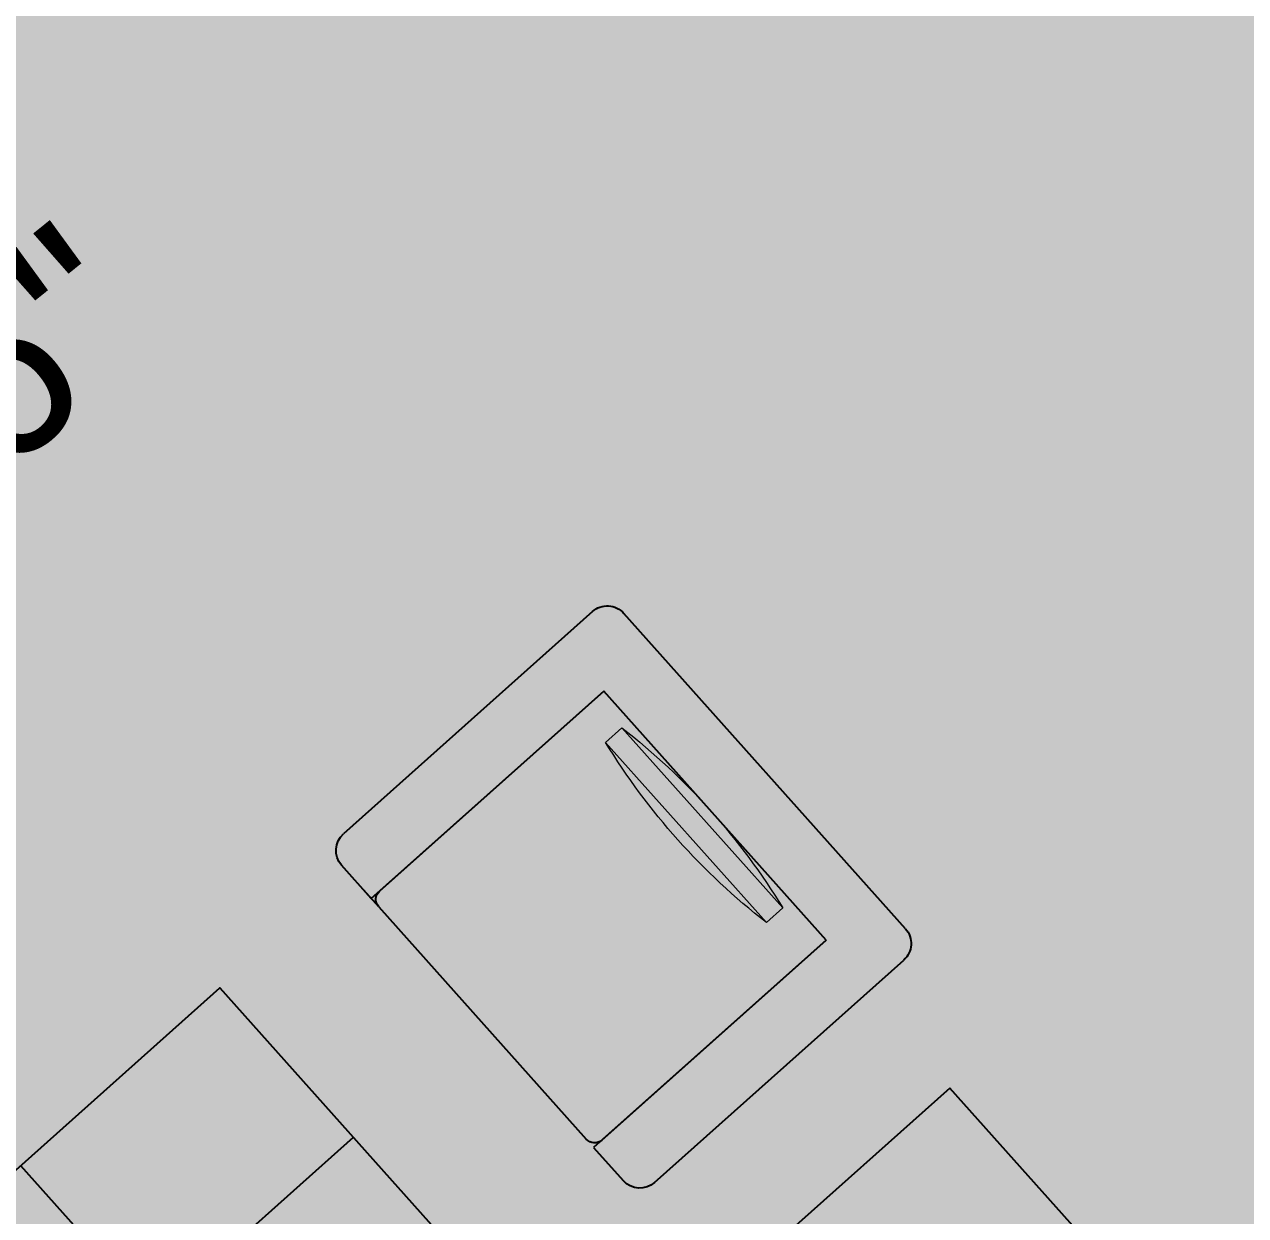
# Model space of a CAD drawing. Header units: inches. Extents: x -13956017 to 293115509, y -946740 to -305538.
# Drawn here: x 1218357.1 to 1218443.2, y -916125 to -916041 of the extents above; entities that cross this region are included whole.
import ezdxf

# ---------------------------------------------------------------- set-up
doc = ezdxf.new("R2010")
doc.units = ezdxf.units.IN
doc.header["$LTSCALE"] = 6
for name, color, linetype, lineweight in [('fixtures', 135, 'Continuous', 13), ('W', 250, 'Continuous', 5), ('wall', 7, 'Continuous', 30)]:
    doc.layers.add(name, color=color, linetype=linetype, lineweight=lineweight)
doc.layers.add('FURNITURE', color=7, linetype='Continuous')
doc.layers.add('WAL', color=7, linetype='Continuous')
doc.styles.add('ARI', font='arial.ttf')

# ---------------------------------------------------------------- blocks, each defined once
blk = doc.blocks.new('RGEWTW')
at = {"ltscale": 5, "true_color": 0xffffff}
h = blk.add_hatch(color=7, dxfattribs=at)
h.dxf.hatch_style = 1
h.paths.add_polyline_path([(390898.76, -4415.22), (390898.76, -4366.91), (390935, -4366.91), (390935, -4415.22)])
at = {"layer": 'FURNITURE'}
for p, q in [((390916.88, -4415.22), (390916.88, -4366.91)), ((390898.76, -4391.07), (390935, -4391.07))]:
    blk.add_line(p, q, dxfattribs=at)
blk.add_lwpolyline([(390898.76, -4415.22), (390898.76, -4366.91), (390935, -4366.91), (390935, -4415.22)], close=True, dxfattribs=at)
blk = doc.blocks.new('A$C4D432D71-flat-5')
at = {"layer": 'FURNITURE', "lineweight": 9}
for p, q in [((-424.2, 49.2), (118.4, 49.2)), ((-424.2, 0), (-424.2, 49.2)), ((118.4, 49.2), (118.4, 0)), ((-424.2, 0), (118.4, 0))]:
    blk.add_line(p, q, dxfattribs=at)
for centre, start, end in [((-152.9, -1434.5), 79.6382, 100.3618), ((-152.9, 1483.7), 259.6382, 280.3618)]:
    blk.add_arc(centre, 1508.3, start, end, dxfattribs=at)
blk = doc.blocks.new('ssdsds')
at = {"ltscale": 5, "true_color": 0xffffff}
h = blk.add_hatch(color=7, dxfattribs=at)
h.dxf.hatch_style = 1
edge = h.paths.add_edge_path(flags=16)
edge.add_line((44058.587, -11078.607), (44078.248, -11078.606))
edge = h.paths.add_edge_path(flags=16)
edge.add_line((44058.587, -11076.824), (44078.248, -11076.824))
edge = h.paths.add_edge_path(flags=16)
edge.add_line((44058.587, -11078.607), (44058.587, -11076.824))
edge = h.paths.add_edge_path(flags=16)
edge.add_arc((44068.418, -11024.843), 54.655, 259.63838, 280.36206)
edge = h.paths.add_edge_path(flags=16)
edge.add_arc((44068.418, -11130.588), 54.655, 79.63838, 100.36206)
edge = h.paths.add_edge_path(flags=16)
edge.add_line((44078.248, -11076.824), (44078.248, -11078.606))
h.paths.add_polyline_path([(44055.362, -11055.038), (44055.362, -11079.498)], flags=16)
edge = h.paths.add_edge_path(flags=17)
edge.add_arc((44056.268, -11055.038), 0.906, 90.00016, 180.00016)
edge.add_line((44055.362, -11055.038), (44055.362, -11079.498))
edge.add_line((44055.362, -11079.498), (44082.539, -11079.498))
edge.add_line((44082.539, -11079.498), (44082.539, -11055.038))
edge.add_arc((44081.633, -11055.038), 0.906, 0.00016, 90.00016)
edge.add_line((44081.633, -11054.132), (44056.268, -11054.132))
edge = h.paths.add_edge_path()
edge.add_arc((44086.163, -11083.121), 1.812, 270.0003, 360.0003)
edge.add_arc((44051.738, -11055.944), 1.812, 90.0003, 180.0003)
edge.add_line((44055.362, -11054.132), (44051.738, -11054.132))
edge.add_line((44087.975, -11055.944), (44087.975, -11083.121))
edge.add_arc((44086.163, -11055.944), 1.812, 0.00016, 90.00016)
edge.add_line((44082.539, -11054.132), (44086.163, -11054.132))
edge.add_line((44082.539, -11079.498), (44082.539, -11054.132))
edge.add_line((44055.362, -11054.132), (44055.362, -11079.498))
edge.add_line((44049.927, -11083.122), (44049.927, -11055.944))
edge.add_arc((44051.738, -11083.121), 1.812, 180.00016, 270.00016)
edge.add_line((44086.163, -11084.933), (44051.739, -11084.933))
edge.add_line((44056.268, -11054.132), (44054.456, -11054.132))
edge.add_arc((44056.268, -11055.038), 0.906, 90.00016, 180.00016)
edge.add_line((44055.362, -11057.308), (44055.362, -11055.038))
h = blk.add_hatch(color=7, dxfattribs=at)
h.dxf.hatch_style = 1
h.paths.add_polyline_path([(44082.539, -11079.498), (44055.362, -11079.498), (44055.362, -11054.132), (44051.738, -11054.132, 0.414213), (44049.927, -11055.944), (44049.927, -11083.121, 0.414215), (44051.738, -11084.933), (44086.163, -11084.933, 0.414213), (44087.975, -11083.121), (44087.975, -11055.944, 0.414214), (44086.163, -11054.132), (44082.539, -11054.132)])
h = blk.add_hatch(color=7, dxfattribs=at)
h.dxf.hatch_style = 1
edge = h.paths.add_edge_path(flags=0)
edge.add_line((44058.587, -11078.607), (44078.248, -11078.606))
edge = h.paths.add_edge_path(flags=0)
edge.add_line((44058.587, -11076.824), (44078.248, -11076.824))
edge = h.paths.add_edge_path(flags=0)
edge.add_line((44058.587, -11078.607), (44058.587, -11076.824))
edge = h.paths.add_edge_path(flags=0)
edge.add_arc((44068.418, -11024.843), 54.655, 259.63838, 280.36206)
edge = h.paths.add_edge_path(flags=0)
edge.add_arc((44068.418, -11130.588), 54.655, 79.63838, 100.36206)
edge = h.paths.add_edge_path(flags=0)
edge.add_line((44078.248, -11076.824), (44078.248, -11078.606))
edge = h.paths.add_edge_path(flags=17)
edge.add_line((44055.362, -11055.038), (44055.362, -11079.498))
edge.add_line((44055.362, -11079.498), (44082.539, -11079.498))
edge.add_line((44082.539, -11079.498), (44082.539, -11055.038))
edge.add_arc((44081.633, -11055.038), 0.906, 0.00016, 90.00016)
edge.add_line((44081.633, -11054.132), (44056.268, -11054.132))
edge.add_arc((44056.268, -11055.038), 0.906, 90.00016, 180.00016)
h.paths.add_polyline_path([(44055.362, -11055.038), (44055.362, -11079.498)], flags=0)
edge = h.paths.add_edge_path(flags=17)
edge.add_arc((44056.268, -11055.038), 0.906, 90.00016, 180.00016)
edge.add_line((44055.362, -11055.038), (44055.362, -11079.498))
edge.add_line((44055.362, -11079.498), (44082.539, -11079.498))
edge.add_line((44082.539, -11079.498), (44082.539, -11055.038))
edge.add_arc((44081.633, -11055.038), 0.906, 0.00016, 90.00016)
edge.add_line((44081.633, -11054.132), (44056.268, -11054.132))
h = blk.add_hatch(color=7, dxfattribs=at)
h.dxf.hatch_style = 1
h.paths.add_polyline_path([(44117.402, -11078.986), (44098.245, -11078.986), (44098.245, -11059.829), (44117.402, -11059.829)])
at = {"layer": 'W', "lineweight": 40}
h = blk.add_hatch(dxfattribs=at)
h.set_pattern_fill('ANGLE', color=256)
h.set_pattern_definition([(0, (-69.5454, 32.544), (0, 6.985), [5.08, -1.905]), (90, (-69.5454, 32.544), (-6.985, 4e-16), [5.08, -1.905])])
edge = h.paths.add_edge_path(flags=0)
edge.add_line((44058.587, -11078.607), (44078.248, -11078.606))
edge = h.paths.add_edge_path(flags=0)
edge.add_line((44058.587, -11076.824), (44078.248, -11076.824))
edge = h.paths.add_edge_path(flags=0)
edge.add_line((44058.587, -11078.607), (44058.587, -11076.824))
edge = h.paths.add_edge_path(flags=0)
edge.add_arc((44068.418, -11024.843), 54.655, 259.63838, 280.36206)
edge = h.paths.add_edge_path(flags=0)
edge.add_arc((44068.418, -11130.588), 54.655, 79.63838, 100.36206)
edge = h.paths.add_edge_path(flags=0)
edge.add_line((44078.248, -11076.824), (44078.248, -11078.606))
edge = h.paths.add_edge_path(flags=17)
edge.add_line((44055.362, -11055.038), (44055.362, -11079.498))
edge.add_line((44055.362, -11079.498), (44082.539, -11079.498))
edge.add_line((44082.539, -11079.498), (44082.539, -11055.038))
edge.add_arc((44081.633, -11055.038), 0.906, 0.00016, 90.00016)
edge.add_line((44081.633, -11054.132), (44056.268, -11054.132))
edge.add_arc((44056.268, -11055.038), 0.906, 90.00016, 180.00016)
h.paths.add_polyline_path([(44055.362, -11055.038), (44055.362, -11079.498)], flags=0)
edge = h.paths.add_edge_path(flags=17)
edge.add_arc((44056.268, -11055.038), 0.906, 90.00016, 180.00016)
edge.add_line((44055.362, -11055.038), (44055.362, -11079.498))
edge.add_line((44055.362, -11079.498), (44082.539, -11079.498))
edge.add_line((44082.539, -11079.498), (44082.539, -11055.038))
edge.add_arc((44081.633, -11055.038), 0.906, 0.00016, 90.00016)
edge.add_line((44081.633, -11054.132), (44056.268, -11054.132))
at = {"layer": 'FURNITURE'}
for p, q in [((44055.362, -11054.132, -10.435), (44051.738, -11054.132, -10.435)), ((44056.268, -11054.132, -10.435), (44054.456, -11054.132, -10.435)), ((44055.362, -11054.132, -10.435), (44055.362, -11079.498, -10.435)), ((44056.268, -11054.132, -10.435), (44081.633, -11054.132, -10.435)), ((44082.539, -11079.498, -10.435), (44082.539, -11054.132, -10.435)), ((44082.539, -11054.132, -10.435), (44086.163, -11054.132, -10.435)), ((44055.362, -11057.308, -10.435), (44055.362, -11055.038, -10.435)), ((44055.362, -11079.498, -10.435), (44055.362, -11055.038, -10.435)), ((44055.362, -11055.038, -10.435), (44055.362, -11079.498, -10.435)), ((44082.539, -11055.038, -10.435), (44082.539, -11079.498, -10.435)), ((44049.927, -11083.122, -10.435), (44049.927, -11055.944, -10.435)), ((44087.975, -11055.944, -10.435), (44087.975, -11083.121, -10.435)), ((44082.539, -11079.498, -10.435), (44055.362, -11079.498, -10.435)), ((44086.163, -11084.933, -10.435), (44051.739, -11084.933, -10.435))]:
    blk.add_line(p, q, dxfattribs=at)
at = {"layer": 'FURNITURE', "elevation": -10.435}
blk.add_lwpolyline([(44098.245, -11078.986), (44098.245, -11059.829), (44117.402, -11059.829), (44117.402, -11078.986)], close=True, dxfattribs=at)
at = {"layer": 'FURNITURE'}
for centre, radius, start, end in [((44051.738, -11055.944, -10.435), 1.812, 90.0003, 180.0003), ((44056.268, -11055.038, -10.435), 0.906, 90.00016, 180.00016), ((44056.268, -11055.038, -10.435), 0.906, 90.00016, 180.00016), ((44081.633, -11055.038, -10.435), 0.906, 0.00016, 90.00016), ((44086.163, -11055.944, -10.435), 1.812, 0.00016, 90.00016), ((44051.738, -11083.121, -10.435), 1.812, 180.00016, 270.00016), ((44086.163, -11083.121, -10.435), 1.812, 270.0003, 0.0003)]:
    blk.add_arc(centre, radius, start, end, dxfattribs=at)
at = {"xscale": 0.03623647500000001, "yscale": 0.03623647500000001, "zscale": 0.03623647500000001, "rotation": 0.0002285764902154599}
blk.add_blockref('A$C4D432D71-flat-5', (44073.958, -11078.606, -10.435), dxfattribs=at)
at = {"layer": 'W', "xscale": -0.9, "yscale": 0.9, "zscale": 0.9, "rotation": 0.0002285764902154596}
blk.add_blockref('RGEWTW', (395894.079, -7064.985, -10.435), dxfattribs=at)

msp = doc.modelspace()

# ---------------------------------------------------------------- hatches: boundary and pattern name
at = {"layer": 'WAL', "lineweight": 9, "ltscale": 100, "true_color": 0x9c859f}
h = msp.add_hatch(color=252, dxfattribs=at)
h.dxf.hatch_style = 1
h.paths.add_polyline_path([(1218111.309, -916125.36), (1218310.512, -915947.576), (1218319.834, -915958.021), (1218337.74, -915942.04), (1218328.418, -915931.595), (1218356.769, -915906.292), (1218504.59, -916071.921), (1218476.239, -916097.224), (1218463.587, -916083.049), (1218445.681, -916099.029), (1218458.333, -916113.205), (1218302.403, -916252.369), (1218219.17, -916159.11), (1218215.44, -916162.439), (1218218.769, -916166.169), (1218196.387, -916186.145), (1218193.058, -916182.415), (1218157.992, -916213.71), (1218132.023, -916184.613), (1218135.754, -916181.284), (1218106.456, -916148.456), (1218120.631, -916135.805)])

# ---------------------------------------------------------------- block references
at = {"layer": 'fixtures', "color": 41, "ltscale": 5, "xscale": -0.866030217269287, "yscale": 0.8660302172692871, "zscale": 0.866030217269287, "rotation": 131.7480780187962}
msp.add_blockref('ssdsds', (1185834.598, -894011.621, 3978.157), dxfattribs=at)

# ---------------------------------------------------------------- texts
at = {"layer": 'wall', "lineweight": 25, "style": 'ARI'}
msp.add_text('22\'7"X18\'6"', height=12, rotation=38.8277, dxfattribs=at).set_placement((1218300.463, -916117.237))

doc.saveas('drawing.dxf')
